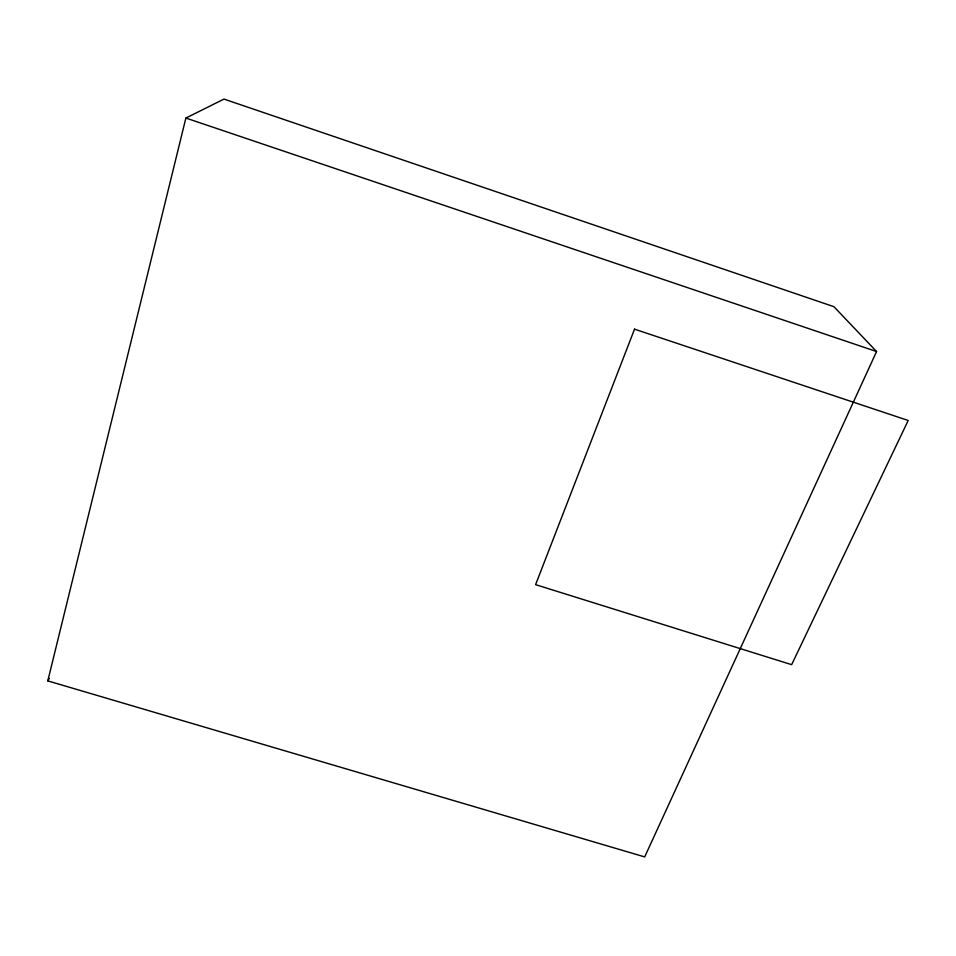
<?xml version="1.0" encoding="UTF-8"?>
<svg xmlns="http://www.w3.org/2000/svg" width="956" height="956" viewBox="0 0 956 956"><rect width="100%" height="100%" fill="white"/><g stroke="black" fill="none" stroke-linecap="round" stroke-linejoin="round"><path stroke-width="1.43" d="M47.8 680.887L185.882 118.054L223.991 99.089L833.931 306.697L876.568 351.545L644.691 856.911L47.8 680.887L49.377 678.39M185.882 118.054L876.568 351.545M634.533 329.163L535.599 584.654L791.652 664.671L908.2 420.485L634.533 329.163"/></g></svg>
